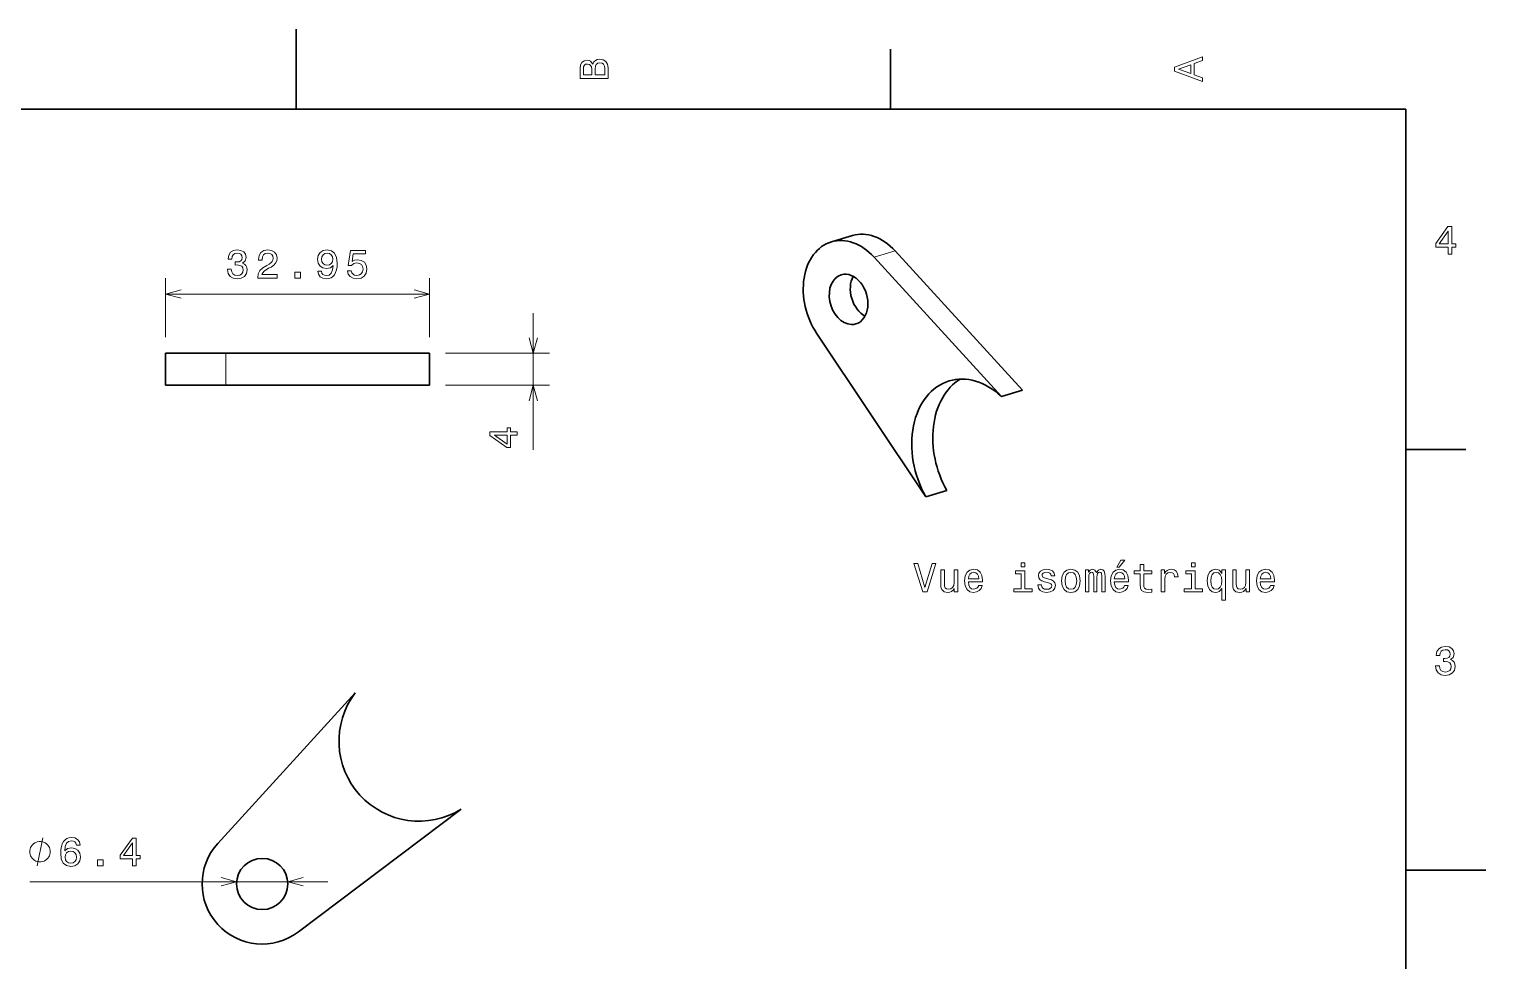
# Model space of a CAD drawing. Extents: x 0 to 297, y 0 to 210.
# Drawn here: x 115.2 to 297, y 93.7 to 210 of the extents above; entities that cross this region are included whole.
import ezdxf

# ---------------------------------------------------------------- set-up
doc = ezdxf.new("R2010")
doc.units = 0

msp = doc.modelspace()

# ---------------------------------------------------------------- linework, layer by layer
at = {"color": 7, "lineweight": 35, "ltscale": 0.25}
for p, q in [((148.5, 200), (148.5, 210)), ((287, 105), (297, 105))]:
    msp.add_line(p, q, dxfattribs=at)
at = {"color": 7, "lineweight": 35, "ltscale": 0.1875}
for p, q in [((222.699997, 200), (222.699997, 207.5)), ((139.697479, 169.530563), (132.197479, 169.530563)), ((139.697479, 165.530563), (132.197479, 165.530563)), ((287, 157.5), (294.5, 157.5))]:
    msp.add_line(p, q, dxfattribs=at)
at = {"color": 7, "lineweight": 35}
for p, q in [((287, 200), (10, 200)), ((287, 10), (287, 200)), ((223.254028, 182.320099), (239.147064, 164.926254)), ((220.629303, 181.534592), (236.522339, 164.140732)), ((213.464005, 172.025024), (227.092285, 151.625473)), ((139.697479, 169.530563), (165.148941, 169.530563)), ((139.697479, 165.530563), (165.148941, 165.530563)), ((138.709442, 108.328178), (155.852158, 127.140518)), ((148.768356, 97.288116), (169.090408, 112.611015))]:
    msp.add_line(p, q, dxfattribs=at)
at = {"color": 7, "lineweight": 35, "ltscale": 0.068493}
msp.add_line((215.301285, 183.446243), (217.925995, 184.231766), dxfattribs=at)
at = {"color": 7, "lineweight": 13, "ltscale": 0.068494}
msp.add_line((220.629303, 181.534592), (223.254028, 182.320099), dxfattribs=at)
at = {"color": 7, "lineweight": 13, "ltscale": 0.184737}
for p, q in [((132.197479, 171.530563), (132.197479, 178.920059)), ((165.148941, 171.530563), (165.148941, 178.920059))]:
    msp.add_line(p, q, dxfattribs=at)
at = {"color": 7, "lineweight": 13}
for p, q in [((132.197479, 176.920059), (165.148941, 176.920059)), ((115.236298, 103.557594), (152.453033, 103.557594))]:
    msp.add_line(p, q, dxfattribs=at)
at = {"color": 7, "lineweight": 13, "ltscale": 0.425901}
msp.add_line((178.098373, 157.494537), (178.098373, 174.530563), dxfattribs=at)
at = {"color": 7, "lineweight": 35, "ltscale": 0.1}
for p, q in [((132.197479, 165.530563), (132.197479, 169.530563)), ((165.148941, 169.530563), (165.148941, 165.530563))]:
    msp.add_line(p, q, dxfattribs=at)
at = {"color": 7, "lineweight": 13, "ltscale": 0.1}
msp.add_line((139.697479, 165.530563), (139.697479, 169.530563), dxfattribs=at)
at = {"color": 7, "lineweight": 13, "ltscale": 0.323736}
for p, q in [((167.148941, 169.530563), (180.098373, 169.530563)), ((167.148941, 165.530563), (180.098373, 165.530563))]:
    msp.add_line(p, q, dxfattribs=at)
at = {"color": 7, "lineweight": 35, "ltscale": 0.068494}
for p, q in [((239.147064, 164.926254), (236.522339, 164.140732)), ((227.092285, 151.625473), (229.71701, 152.410995))]:
    msp.add_line(p, q, dxfattribs=at)
at = {"color": 7, "lineweight": 13}
for points in [[(185.542007, 205.630417), (185.249496, 205.983429), (185.052811, 206.074219), (184.81073, 206.104477), (184.432495, 206.03891), (184.160156, 205.842224), (183.993729, 205.524506), (183.933212, 205.080704), (183.933212, 203.835022), (187.433212, 203.835022), (187.433212, 205.151306), (187.36261, 205.620331), (187.155838, 205.968307), (186.828018, 206.185165), (186.384216, 206.260818), (186.08667, 206.215424), (185.839554, 206.094391), (185.65799, 205.897705)], [(185.385666, 204.984879), (185.385666, 204.298996), (184.351807, 204.298996), (184.351807, 205.025223), (184.382065, 205.297562), (184.472839, 205.489197), (184.629181, 205.605194), (184.86116, 205.645538), (185.093155, 205.600143), (185.254532, 205.479111), (185.355408, 205.272339)], [(187.014618, 205.095825), (187.014618, 204.298996), (185.809296, 204.298996), (185.809296, 205.050446), (185.844589, 205.368164), (185.9505, 205.595108), (186.132065, 205.731277), (186.394302, 205.776657), (186.671692, 205.731277), (186.863327, 205.605194), (186.979324, 205.393372)], [(261.633209, 203.466858), (261.633209, 203.930847), (260.604401, 204.298996), (260.604401, 205.695969), (261.633209, 206.064133), (261.633209, 206.538193), (258.128174, 205.257217), (258.128174, 204.742798)], [(260.17572, 204.460388), (258.632477, 205), (260.17572, 205.539627)], [(292.277374, 181.916794), (292.731262, 181.916794), (292.731262, 182.784225), (293.23056, 182.784225), (293.23056, 183.187683), (292.731262, 183.187683), (292.731262, 185.341141), (292.272339, 185.341141), (290.739197, 183.228027), (290.739197, 182.784225), (292.277374, 182.784225)], [(291.162842, 183.187683), (292.277374, 184.756134), (292.277374, 183.187683)], [(139.930267, 180.019485), (139.930267, 179.984177), (140.010971, 179.500031), (140.248001, 179.136917), (140.621201, 178.904938), (141.115433, 178.819199), (141.639923, 178.904938), (142.033295, 179.126831), (142.285461, 179.479858), (142.376236, 179.933746), (142.335892, 180.231308), (142.224945, 180.473373), (142.043381, 180.659973), (141.801315, 180.796143), (142.12912, 181.068481), (142.245117, 181.502197), (142.169464, 181.895569), (141.952606, 182.193115), (141.599579, 182.379715), (141.115433, 182.445282), (140.661545, 182.364594), (140.313553, 182.142685), (140.086609, 181.789658), (140.010971, 181.320633), (140.010971, 181.285339), (140.459808, 181.285339), (140.500153, 181.608109), (140.631287, 181.840088), (140.843094, 181.981308), (141.140656, 182.031738), (141.402893, 181.991394), (141.594543, 181.885483), (141.710541, 181.714005), (141.75592, 181.482025), (141.710541, 181.234909), (141.589493, 181.068481), (141.377686, 180.967621), (141.09021, 180.937347), (140.893524, 180.942398), (140.893524, 180.543976), (141.140656, 180.554062), (141.458374, 180.508682), (141.695404, 180.38765), (141.836609, 180.190964), (141.887039, 179.933746), (141.831573, 179.641251), (141.685318, 179.424393), (141.453323, 179.288223), (141.145691, 179.242828), (140.827972, 179.293259), (140.595978, 179.444565), (140.449722, 179.68663), (140.394257, 180.019485)], [(143.706635, 178.920059), (146.112259, 178.920059), (146.112259, 179.353775), (144.210968, 179.353775), (144.316864, 179.590805), (144.498428, 179.787491), (145.058228, 180.145569), (145.355774, 180.29686), (145.688629, 180.513718), (145.925659, 180.765884), (146.061829, 181.063431), (146.112259, 181.401337), (146.02652, 181.824966), (145.78949, 182.157822), (145.426376, 182.369629), (144.957367, 182.445282), (144.473206, 182.359543), (144.105057, 182.122513), (143.868027, 181.744278), (143.787338, 181.244995), (143.787338, 181.174393), (144.246262, 181.174393), (144.246262, 181.214737), (144.291656, 181.557678), (144.427826, 181.80983), (144.644684, 181.971222), (144.932144, 182.026688), (145.224655, 181.976257), (145.441513, 181.850174), (145.582718, 181.653488), (145.633148, 181.406372), (145.597855, 181.174393), (145.502029, 180.977707), (145.340652, 180.806229), (145.118744, 180.654938), (144.821198, 180.493546), (144.326965, 180.180862), (143.978973, 179.848022), (143.772202, 179.444565), (143.706635, 178.935196)], [(151.198868, 179.787491), (151.274506, 179.389084), (151.491364, 179.081451), (151.834305, 178.889801), (152.288193, 178.819199), (152.585754, 178.854507), (152.853043, 178.945282), (153.079987, 179.101624), (153.271622, 179.323517), (153.422928, 179.600906), (153.533875, 179.943832), (153.599442, 180.337204), (153.624649, 180.791107), (153.538925, 181.502197), (153.291794, 182.021652), (152.898422, 182.334335), (152.358795, 182.445282), (151.864563, 182.354507), (151.491364, 182.112427), (151.249298, 181.739227), (151.168594, 181.270203), (151.249298, 180.786057), (151.486328, 180.417908), (151.839355, 180.185913), (152.288193, 180.11026), (152.762268, 180.206085), (153.120331, 180.498596), (153.039642, 179.938797), (152.87825, 179.540375), (152.631134, 179.303345), (152.293243, 179.227707), (152.030991, 179.263), (151.839355, 179.373947), (151.713272, 179.550461), (151.662842, 179.787491)], [(151.657791, 181.275253), (151.708221, 181.587936), (151.849442, 181.835052), (152.071335, 181.991394), (152.358795, 182.04686), (152.656357, 181.991394), (152.883301, 181.835052), (153.024506, 181.592972), (153.079987, 181.280289), (153.024506, 180.96257), (152.883301, 180.72554), (152.651306, 180.579285), (152.343674, 180.528854), (152.066299, 180.579285), (151.849442, 180.72554), (151.708221, 180.95752)], [(154.894531, 179.832886), (155.005493, 179.419342), (155.252609, 179.096573), (155.615723, 178.894852), (156.079697, 178.819199), (156.589066, 178.909973), (156.987473, 179.157089), (157.239639, 179.550461), (157.335464, 180.054794), (157.249725, 180.523804), (157.007645, 180.891968), (156.62941, 181.128998), (156.140213, 181.214737), (155.761978, 181.154205), (155.469467, 180.987793), (155.610672, 181.930862), (157.143814, 181.930862), (157.143814, 182.344421), (155.272781, 182.344421), (154.995407, 180.48851), (155.398865, 180.48851), (155.691376, 180.72554), (156.06456, 180.811279), (156.387329, 180.755798), (156.634445, 180.594421), (156.790787, 180.34729), (156.846268, 180.029572), (156.790787, 179.711853), (156.62941, 179.464737), (156.382294, 179.308395), (156.06456, 179.252914), (155.797272, 179.288223), (155.5905, 179.404205), (155.439209, 179.58577), (155.363556, 179.832886)], [(148.325226, 178.920059), (149.021194, 178.920059), (149.021194, 179.671509), (148.325226, 179.671509)], [(176.098373, 159.289932), (176.098373, 159.74382), (175.230942, 159.74382), (175.230942, 160.243103), (174.827484, 160.243103), (174.827484, 159.74382), (172.674026, 159.74382), (172.674026, 159.284882), (174.78714, 157.75174), (175.230942, 157.75174), (175.230942, 159.289932)], [(174.827484, 158.175385), (173.259033, 159.289932), (174.827484, 159.289932)], [(250.927856, 142.845215), (251.225418, 142.845215), (251.926422, 143.70256), (251.43219, 143.70256)], [(227.865189, 143.273895), (226.987656, 140.293335), (226.08493, 143.273895), (225.60582, 143.273895), (226.735504, 139.768845), (227.239822, 139.768845), (228.344284, 143.273895)], [(231.067627, 142.477051), (230.623825, 142.477051), (230.623825, 140.913651), (230.573395, 140.550552), (230.427139, 140.2883), (230.200195, 140.126907), (229.902649, 140.076477), (229.665619, 140.116821), (229.514313, 140.237869), (229.428589, 140.444641), (229.408417, 140.737137), (229.408417, 142.477051), (228.9646, 142.477051), (228.9646, 140.696793), (228.979736, 140.33873), (229.075562, 140.041183), (229.368073, 139.768845), (229.837082, 139.673019), (230.089249, 139.708328), (230.306107, 139.799103), (230.492706, 139.955444), (230.643997, 140.182388), (230.643997, 139.768845), (231.067627, 139.768845)], [(232.404083, 140.994354), (234.179306, 140.994354), (234.184341, 141.201126), (234.103653, 141.781097), (233.88176, 142.214813), (233.528732, 142.477051), (233.059708, 142.572876), (232.600769, 142.472015), (232.247742, 142.18959), (232.020798, 141.730667), (231.940109, 141.125473), (232.015762, 140.505157), (232.242706, 140.05127), (232.590683, 139.768845), (233.044586, 139.673019), (233.437958, 139.738586), (233.760712, 139.910049), (233.997742, 140.182388), (234.133911, 140.545502), (233.69516, 140.545502), (233.60437, 140.343765), (233.473251, 140.192474), (233.100052, 140.071442), (232.812592, 140.126907), (232.595734, 140.303421), (232.454514, 140.590897), (232.404083, 140.979218)], [(232.404083, 141.367554), (232.459564, 141.71553), (232.595734, 141.972733), (232.802505, 142.129074), (233.074844, 142.184555), (233.342133, 142.129074), (233.548904, 141.972733), (233.674988, 141.71553), (233.720367, 141.367554)], [(239.444427, 140.142044), (239.444427, 142.386276), (238.304657, 142.386276), (238.304657, 142.008041), (239.000626, 142.008041), (239.000626, 140.142044), (238.09285, 140.142044), (238.09285, 139.768845), (240.362305, 139.768845), (240.362305, 140.142044)], [(239.459564, 143.389877), (238.99054, 143.389877), (238.99054, 142.885559), (239.459564, 142.885559)], [(242.450195, 141.347382), (242.02153, 141.448242), (241.703796, 141.56424), (241.5979, 141.80127), (241.628159, 141.967697), (241.734055, 142.08873), (241.905533, 142.164383), (242.152649, 142.194641), (242.389679, 142.164383), (242.576279, 142.073593), (242.697311, 141.937439), (242.747742, 141.755875), (243.181473, 141.755875), (243.181473, 141.765961), (243.10582, 142.093765), (242.899048, 142.350983), (242.576279, 142.51236), (242.152649, 142.572876), (241.723969, 142.51236), (241.411285, 142.345932), (241.2146, 142.098816), (241.154083, 141.786133), (241.199478, 141.483536), (241.340683, 141.271729), (241.572678, 141.120422), (241.910568, 141.014526), (242.404816, 140.893478), (242.707397, 140.76741), (242.788086, 140.666534), (242.818359, 140.515244), (242.772964, 140.328644), (242.651932, 140.187439), (242.455246, 140.096649), (242.192993, 140.066391), (241.915619, 140.096649), (241.713882, 140.20256), (241.577728, 140.374039), (241.522247, 140.611069), (241.093567, 140.611069), (241.164169, 140.207611), (241.370941, 139.9151), (241.698761, 139.738586), (242.152649, 139.673019), (242.626709, 139.738586), (242.974701, 139.9151), (243.186508, 140.197525), (243.262161, 140.565674), (243.20668, 140.883392), (243.050339, 141.10025), (242.793137, 141.24147)], [(244.028732, 141.120422), (244.109421, 140.505157), (244.3414, 140.05127), (244.709564, 139.768845), (245.203796, 139.673019), (245.692993, 139.768845), (246.061157, 140.046219), (246.293137, 140.500107), (246.378876, 141.120422), (246.293137, 141.735703), (246.061157, 142.194641), (245.692993, 142.472015), (245.203796, 142.572876), (244.709564, 142.472015), (244.3414, 142.18959), (244.109421, 141.735703)], [(244.48262, 141.125473), (244.528015, 141.579361), (244.66922, 141.907166), (244.896164, 142.108902), (245.203796, 142.179504), (245.506393, 142.108902), (245.733337, 141.912216), (245.874542, 141.579361), (245.924988, 141.125473), (245.874542, 140.666534), (245.733337, 140.333679), (245.506393, 140.131958), (245.203796, 140.066391), (244.896164, 140.131958), (244.66922, 140.333679), (244.528015, 140.666534)], [(247.019363, 139.768845), (247.427872, 139.768845), (247.427872, 141.579361), (247.453079, 141.8517), (247.528732, 142.048386), (247.64473, 142.164383), (247.796021, 142.209763), (247.917053, 142.169418), (247.997742, 142.068558), (248.038101, 141.897079), (248.053223, 141.670135), (248.053223, 139.768845), (248.436508, 139.768845), (248.436508, 141.579361), (248.461731, 141.846649), (248.537369, 142.043335), (248.658417, 142.164383), (248.809708, 142.209763), (248.93074, 142.169418), (249.011444, 142.068558), (249.061874, 141.670135), (249.061874, 139.768845), (249.470367, 139.768845), (249.470367, 141.639877), (249.44516, 142.028214), (249.364471, 142.32576), (249.203079, 142.507324), (248.940826, 142.572876), (248.633194, 142.472015), (248.396164, 142.179504), (248.209564, 142.466965), (247.896881, 142.572876), (247.609421, 142.472015), (247.412735, 142.18959), (247.412735, 142.477051), (247.019363, 142.477051)], [(250.620224, 140.994354), (252.395447, 140.994354), (252.400482, 141.201126), (252.319794, 141.781097), (252.0979, 142.214813), (251.744873, 142.477051), (251.275848, 142.572876), (250.81691, 142.472015), (250.463882, 142.18959), (250.236938, 141.730667), (250.15625, 141.125473), (250.231903, 140.505157), (250.458847, 140.05127), (250.806824, 139.768845), (251.260712, 139.673019), (251.654083, 139.738586), (251.976852, 139.910049), (252.213882, 140.182388), (252.350052, 140.545502), (251.911285, 140.545502), (251.820511, 140.343765), (251.689392, 140.192474), (251.316193, 140.071442), (251.028732, 140.126907), (250.811874, 140.303421), (250.670654, 140.590897), (250.620224, 140.979218)], [(250.620224, 141.367554), (250.675705, 141.71553), (250.811874, 141.972733), (251.018646, 142.129074), (251.290985, 142.184555), (251.558273, 142.129074), (251.765045, 141.972733), (251.891113, 141.71553), (251.936508, 141.367554)], [(253.863022, 142.008041), (253.863022, 140.651413), (253.89328, 140.212646), (254.034485, 139.910049), (254.31691, 139.733536), (254.796021, 139.673019), (255.320511, 139.698242), (255.320511, 140.081528), (254.937225, 140.05127), (254.589249, 140.091614), (254.402649, 140.217697), (254.32196, 140.429504), (254.306824, 140.727051), (254.306824, 142.008041), (255.320511, 142.008041), (255.320511, 142.386276), (254.306824, 142.386276), (254.306824, 143.17807), (253.863022, 143.17807), (253.863022, 142.386276), (253.096451, 142.386276), (253.096451, 142.008041)], [(256.470367, 139.768845), (256.914185, 139.768845), (256.914185, 141.317108), (256.959564, 141.690308), (257.095734, 141.957611), (257.317627, 142.118988), (257.615173, 142.174469), (257.837097, 142.13916), (258.00351, 142.0383), (258.10437, 141.866821), (258.139679, 141.634842), (258.588531, 141.634842), (258.528015, 142.043335), (258.361572, 142.335846), (258.084198, 142.51236), (257.705963, 142.572876), (257.448761, 142.532532), (257.226868, 142.431671), (257.030182, 142.260193), (256.87384, 142.028214), (256.87384, 142.477051), (256.470367, 142.477051)], [(260.696594, 140.142044), (260.696594, 142.386276), (259.556824, 142.386276), (259.556824, 142.008041), (260.252777, 142.008041), (260.252777, 140.142044), (259.345001, 140.142044), (259.345001, 139.768845), (261.614471, 139.768845), (261.614471, 140.142044)], [(260.711731, 143.389877), (260.242706, 143.389877), (260.242706, 142.885559), (260.711731, 142.885559)], [(264.040253, 142.058472), (263.883911, 142.285416), (263.707397, 142.446793), (263.50061, 142.537582), (263.263611, 142.572876), (262.83493, 142.472015), (262.502075, 142.18959), (262.285217, 141.735703), (262.209564, 141.125473), (262.285217, 140.510193), (262.502075, 140.056305), (262.83493, 139.768845), (263.263611, 139.673019), (263.50061, 139.703278), (263.702362, 139.789017), (263.878876, 139.945358), (264.040253, 140.182388), (264.040253, 138.719849), (264.48407, 138.719849), (264.48407, 142.477051), (264.040253, 142.477051)], [(262.663452, 141.125473), (262.708832, 141.574326), (262.850037, 141.90213), (263.061859, 142.103851), (263.339233, 142.174469), (263.631744, 142.103851), (263.853638, 141.907166), (263.984772, 141.579361), (264.035217, 141.125473), (263.984772, 140.666534), (263.853638, 140.33873), (263.631744, 140.136993), (263.339233, 140.071442), (263.061859, 140.136993), (262.850037, 140.33873), (262.708832, 140.671585)], [(267.499908, 142.477051), (267.056091, 142.477051), (267.056091, 140.913651), (267.005676, 140.550552), (266.859406, 140.2883), (266.632477, 140.126907), (266.33493, 140.076477), (266.0979, 140.116821), (265.946594, 140.237869), (265.86084, 140.444641), (265.840698, 140.737137), (265.840698, 142.477051), (265.396881, 142.477051), (265.396881, 140.696793), (265.412018, 140.33873), (265.507843, 140.041183), (265.800354, 139.768845), (266.269348, 139.673019), (266.521515, 139.708328), (266.738373, 139.799103), (266.924988, 139.955444), (267.076263, 140.182388), (267.076263, 139.768845), (267.499908, 139.768845)], [(268.836365, 140.994354), (270.611572, 140.994354), (270.616608, 141.201126), (270.535919, 141.781097), (270.314026, 142.214813), (269.960999, 142.477051), (269.491974, 142.572876), (269.033051, 142.472015), (268.680023, 142.18959), (268.453064, 141.730667), (268.372375, 141.125473), (268.448029, 140.505157), (268.674988, 140.05127), (269.022949, 139.768845), (269.476837, 139.673019), (269.870239, 139.738586), (270.192993, 139.910049), (270.430023, 140.182388), (270.566193, 140.545502), (270.127441, 140.545502), (270.036652, 140.343765), (269.905518, 140.192474), (269.532318, 140.071442), (269.244873, 140.126907), (269.028015, 140.303421), (268.88678, 140.590897), (268.836365, 140.979218)], [(268.836365, 141.367554), (268.891846, 141.71553), (269.028015, 141.972733), (269.234772, 142.129074), (269.507111, 142.184555), (269.774414, 142.129074), (269.981171, 141.972733), (270.107239, 141.71553), (270.152649, 141.367554)], [(290.729126, 130.51622), (290.729126, 130.480911), (290.809814, 129.996765), (291.046844, 129.633652), (291.420044, 129.401657), (291.914276, 129.315933), (292.438782, 129.401657), (292.832153, 129.623566), (293.08429, 129.976593), (293.175079, 130.430481), (293.134735, 130.728027), (293.023773, 130.970108), (292.842224, 131.156708), (292.600159, 131.292877), (292.927948, 131.565216), (293.043945, 131.998932), (292.968292, 132.392303), (292.751434, 132.68985), (292.398407, 132.87645), (291.914276, 132.942017), (291.460388, 132.861313), (291.112396, 132.63942), (290.885468, 132.286392), (290.809814, 131.817368), (290.809814, 131.782074), (291.258636, 131.782074), (291.299011, 132.104828), (291.430115, 132.336823), (291.641937, 132.478027), (291.939484, 132.528473), (292.201721, 132.488113), (292.393372, 132.382217), (292.509369, 132.210739), (292.554749, 131.97876), (292.509369, 131.731628), (292.388336, 131.565216), (292.176514, 131.46434), (291.889069, 131.434082), (291.692383, 131.439133), (291.692383, 131.04071), (291.939484, 131.050797), (292.257202, 131.005417), (292.494232, 130.884369), (292.635468, 130.687683), (292.685883, 130.430481), (292.630402, 130.13797), (292.484161, 129.921112), (292.252167, 129.784943), (291.944519, 129.739563), (291.626801, 129.789993), (291.394806, 129.941284), (291.248566, 130.183365), (291.193085, 130.51622)], [(117.802963, 107.307594), (117.802963, 107.424263), (117.744629, 107.6576), (117.686302, 107.832596), (117.627968, 107.949265), (117.511299, 108.124268), (117.336304, 108.299263), (117.161301, 108.415932), (117.044632, 108.474266), (116.869629, 108.5326), (116.636307, 108.590927), (116.519638, 108.590927), (116.402969, 108.590927), (116.169632, 108.5326), (115.994629, 108.474266), (115.877968, 108.415932), (115.702972, 108.299263), (115.527969, 108.124268), (115.411301, 107.949265), (115.352966, 107.832596), (115.294632, 107.6576), (115.236298, 107.424263), (115.236298, 107.307594), (115.236298, 107.190933), (115.294632, 106.957596), (115.352966, 106.7826), (115.411301, 106.665932), (115.527969, 106.490929), (115.702972, 106.315933), (115.877968, 106.199265), (115.994629, 106.14093), (116.169632, 106.082596), (116.402969, 106.024261), (116.519638, 106.024261), (116.636299, 106.024261), (116.869629, 106.082596), (117.044632, 106.14093), (117.161301, 106.199265), (117.336304, 106.315933), (117.511299, 106.490929), (117.627968, 106.665932), (117.686302, 106.7826), (117.744629, 106.957596), (117.802963, 107.190933)], [(121.531357, 108.114517), (121.435532, 108.523018), (121.213631, 108.825607), (120.870689, 109.01725), (120.426888, 109.082809), (120.129333, 109.047508), (119.872131, 108.951691), (119.645187, 108.795349), (119.453545, 108.573448), (119.302246, 108.296066), (119.191299, 107.958176), (119.120689, 107.559761), (119.100517, 107.110909), (119.181213, 106.394775), (119.428329, 105.87532), (119.826744, 105.562637), (120.371414, 105.456734), (120.860603, 105.547508), (121.233803, 105.784546), (121.475876, 106.157745), (121.561615, 106.631805), (121.475876, 107.110909), (121.243889, 107.479065), (120.885818, 107.71106), (120.442017, 107.791748), (119.962906, 107.69088), (119.604843, 107.403419), (119.680489, 107.958176), (119.841873, 108.35659), (120.088989, 108.59362), (120.431931, 108.674309), (120.68409, 108.633965), (120.875732, 108.528061), (121.001816, 108.351547), (121.067375, 108.114517)], [(121.072418, 106.626762), (121.016945, 106.309036), (120.875732, 106.066963), (120.648788, 105.905579), (120.366364, 105.855148), (120.068817, 105.905579), (119.841873, 106.06192), (119.695618, 106.303993), (119.65023, 106.621719), (119.700661, 106.934402), (119.841873, 107.171432), (120.07386, 107.322723), (120.386536, 107.378204), (120.658875, 107.322723), (120.875732, 107.176476), (121.016945, 106.939438)], [(128.070404, 105.557594), (128.524292, 105.557594), (128.524292, 106.425034), (129.023575, 106.425034), (129.023575, 106.828491), (128.524292, 106.828491), (128.524292, 108.981949), (128.065353, 108.981949), (126.532219, 106.868835), (126.532219, 106.425034), (128.070404, 106.425034)], [(126.955849, 106.828491), (128.070404, 108.396935), (128.070404, 106.828491)], [(123.709015, 105.557594), (124.404984, 105.557594), (124.404984, 106.309036), (123.709015, 106.309036)]]:
    msp.add_lwpolyline(points, close=True, dxfattribs=at)
for points in [[(134.129333, 177.437698), (132.197479, 176.920059), (134.129333, 176.40242)], [(163.217087, 176.40242), (165.148941, 176.920059), (163.217087, 177.437698)], [(177.580734, 171.462418), (178.098373, 169.530563), (178.616013, 171.462418)], [(178.616013, 163.598709), (178.098373, 165.530563), (177.580734, 163.598709)], [(116.169632, 105.557594), (116.869629, 109.057594)], [(139.121185, 103.039963), (141.053024, 103.557594), (139.121185, 104.075233)], [(149.384888, 104.075233), (147.453033, 103.557594), (149.384888, 103.039963)]]:
    msp.add_lwpolyline(points, dxfattribs=at)
at = {"color": 7, "lineweight": 35}
msp.add_circle((144.253036, 103.276581), 3.2, dxfattribs=at)
for centre, radius, start, end in [((163.836395, 121.11956), 10, 142.979833, 301.695299), ((144.253036, 103.276581), 7.5, 137.658692, 307.016433)]:
    msp.add_arc(centre, radius, start, end, dxfattribs=at)
for centre, major_axis, start_param, end_param in [((217.451782, 176.261169), (2.150345, -7.18512), 2.1557155681, 3.1416220077), ((220.076508, 177.046692), (2.150345, -7.18512), 2.1557155681, 3.1416220077), ((217.451782, 176.261169), (2.150345, -7.18512), 3.1416220077, 5.1115656146), ((217.451782, 176.261169), (0.91748, -3.065659), 3.1415520075, 6.0363033354), ((217.451782, 176.261169), (0.91748, -3.065659), 6.2831446611, 9.4247373147), ((220.076508, 177.046692), (0.91748, -3.065659), 3.7696120779, 5.6551607277), ((217.451782, 176.261169), (0.91748, -3.065659), 6.0363033354, 6.2831446611), ((232.88298, 156.506027), (2.867126, -9.58017), 3.1416121526, 5.0186943111), ((235.507706, 157.291534), (2.867126, -9.58017), 3.3306764453, 5.0186943111), ((232.88298, 156.506027), (2.867126, -9.58017), 2.2485868716, 3.1416121526)]:
    msp.add_ellipse(centre, major_axis=major_axis, ratio=0.728604, start_param=start_param, end_param=end_param, dxfattribs=at)

doc.saveas('drawing.dxf')
